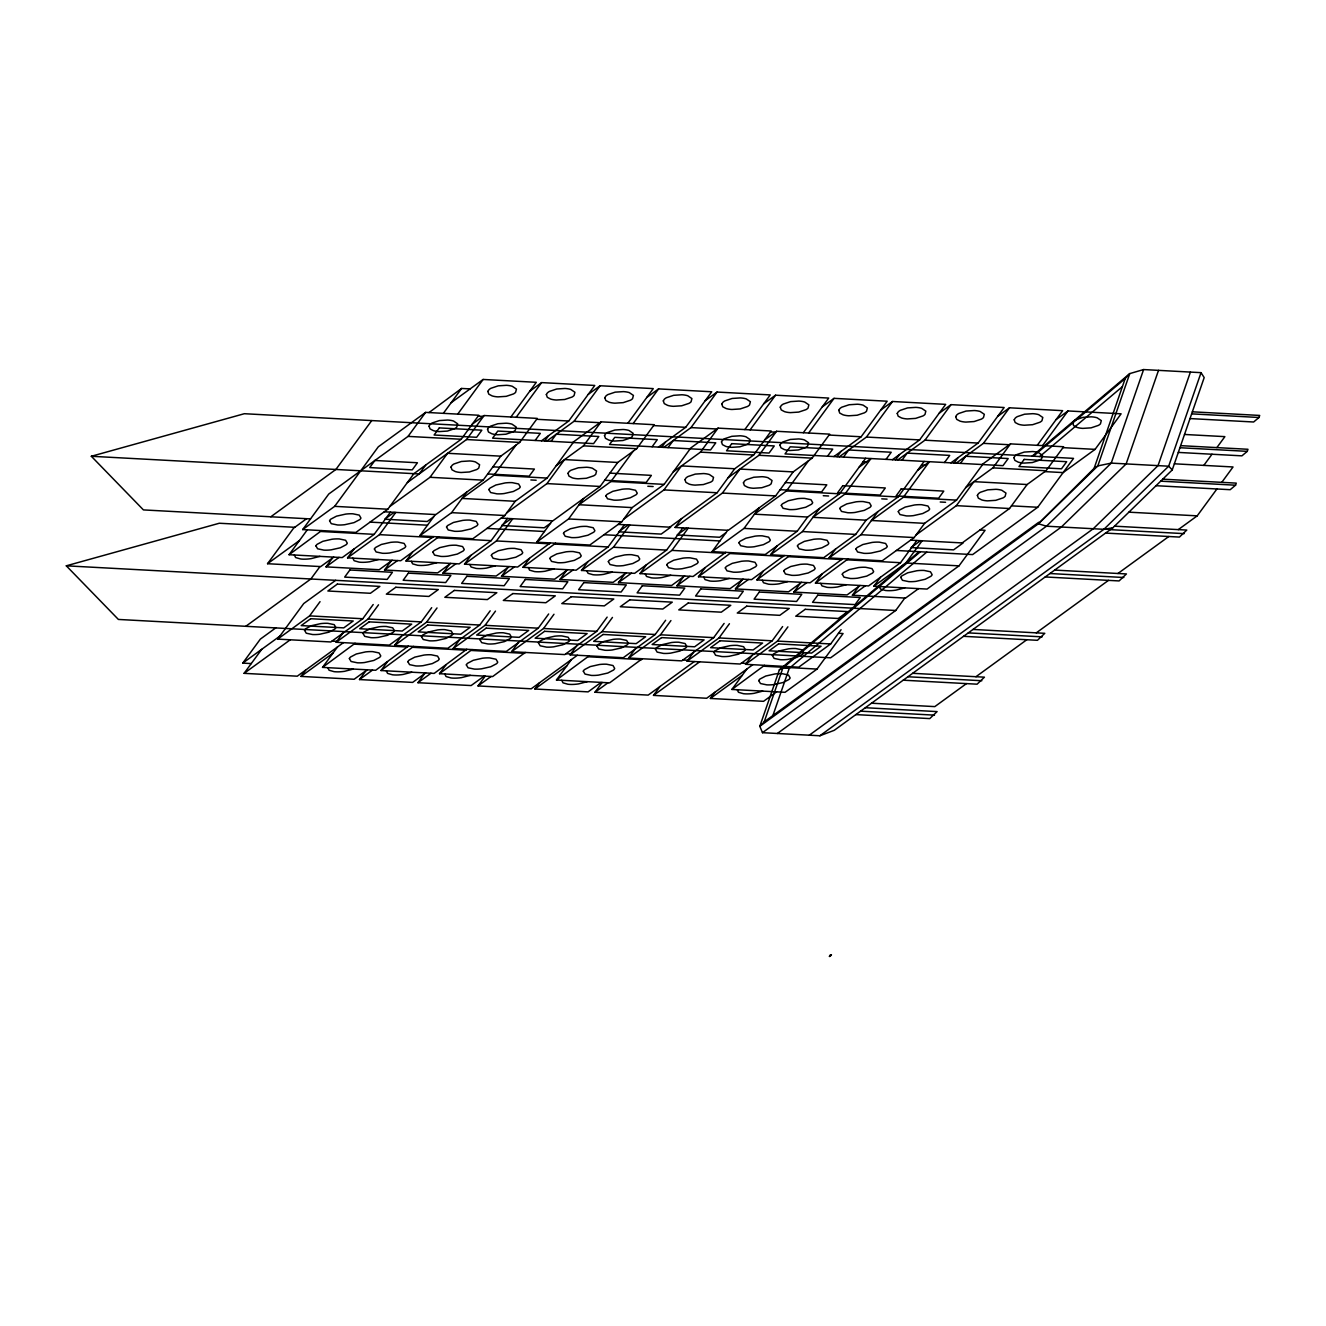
<?xml version="1.0" encoding="UTF-8"?>
<svg xmlns="http://www.w3.org/2000/svg" width="1326" height="1326" viewBox="0 0 1326 1326"><rect width="100%" height="100%" fill="white"/><g stroke="black" fill="none" stroke-linecap="round" stroke-linejoin="round"><path stroke-width="1.5" d="M294.372 554.997L295.632 557.55L300.621 558.975A22.741 9.58 -14.7 0 0 303.339 559.174L305.361 559.158A23.669 9.962 -14.7 0 0 311.08 558.644L319.897 556.373M327.837 667.691L329.08 670.243L334.086 671.669A23.537 9.912 -14.7 0 0 344.528 671.321L353.346 669.05M352.865 558.147L354.108 560.699L359.114 562.125A23.537 9.912 -14.7 0 0 369.556 561.793L378.374 559.522M386.314 670.84L387.573 673.393L392.562 674.818A23.537 9.912 -14.7 0 0 403.021 674.47L411.839 672.216M411.342 561.296L412.601 563.848L417.591 565.274A23.537 9.912 -14.7 0 0 428.049 564.942L436.867 562.672M444.807 673.989L446.05 676.542L451.055 677.967A23.537 9.912 -14.7 0 0 461.498 677.619L470.316 675.365M469.835 564.445L471.078 567.014L476.084 568.423A23.537 9.912 -14.7 0 0 486.526 568.092L495.344 565.821M528.312 567.594L529.571 570.163L534.56 571.589A23.537 9.912 -14.7 0 0 545.019 571.241L553.837 568.97M561.76 680.288L563.02 682.84L568.009 684.266A23.537 9.912 -14.7 0 0 578.467 683.918L587.285 681.663M586.788 570.76L588.048 573.313L593.037 574.738A23.537 9.912 -14.7 0 0 603.496 574.39L612.314 572.119M645.281 573.909L646.541 576.462L651.53 577.887A23.537 9.912 -14.7 0 0 661.989 577.539L670.807 575.285M703.758 577.059L705.018 579.611L710.007 581.037A23.537 9.912 -14.7 0 0 720.466 580.689L729.283 578.434M737.223 689.735L738.483 692.288L743.472 693.713A23.537 9.912 -14.7 0 0 753.93 693.365L762.748 691.111M762.251 580.208L763.511 582.76L768.5 584.186A23.537 9.912 -14.7 0 0 778.959 583.838L787.777 581.584M820.728 583.357L821.987 585.91L826.976 587.335A23.537 9.912 -14.7 0 0 837.435 586.987L846.253 584.733M879.221 586.506L880.481 589.059L885.47 590.484A23.537 9.912 -14.7 0 0 895.912 590.136L904.73 587.882M1111.553 528.726L1103.895 529.306L1046.479 526.207L1038.424 523.77L1097.812 465.907L1129.752 373.601L1125.194 378.556L1094.116 468.343L1038.424 523.77L759.815 726.3L762.483 732.681L819.899 735.764L834.253 730.311L1112.862 527.781L1172.25 469.918L1204.19 377.595L1201.041 372.656L1143.609 369.556L1129.752 373.601L1032.142 456.144M919.133 551.699L779.356 669.879L759.815 726.3L764.207 721.874L1038.755 522.278M764.207 721.874L782.854 668.039L920.36 551.765M772.892 715.559L789.235 668.37L926.741 552.097M1143.609 369.556L1111.238 463.105L1046.479 526.207L762.483 732.681M1158.51 370.352L1126.139 463.918L1061.364 527.019L777.367 733.477M1190.4 372.076L1158.029 465.625L1093.27 528.726L809.274 735.201M1201.041 372.656L1168.67 466.205L1103.895 529.306L819.899 735.764M1156.04 485.697L1230.197 489.692L1235.55 485.2L1236.28 483.128L1162.736 479.167M1178.3 452.415L1241.915 455.846L1247.269 451.354L1247.981 449.282L1180.637 445.652M1190.019 418.568L1253.634 422L1258.987 417.491L1259.7 415.436L1192.356 411.806M829.546 956.427L831.468 954.869L829.811 956.444M371.744 420.574L335.892 469.454L270.819 516.775M333.721 557.119L320.71 566.583L267.537 563.716L293.593 528.162L306.621 518.698M302.693 529.571L328.765 494.018L408.043 436.387L425.629 412.386L478.802 415.253L461.216 439.254L413.878 473.664L387.805 509.217L355.865 532.439L302.693 529.571L334.649 506.35L378.308 446.796L425.629 412.386M390.457 512.134L374.181 534.345L342.224 557.583L289.051 554.716L307.3 529.82M289.051 554.716L321.654 530.599M251.26 663.564L242.757 663.099L260.36 639.099L275.742 627.911M429.011 412.568L461.597 388.452L470.117 388.899M319.997 566.55L310.864 578.981L245.791 626.303M343.417 642.646L297.273 676.194L244.1 673.343L261.703 649.342M392.198 560.268L379.186 569.732L326.014 566.865L332.528 557.981M373.203 604.523L362.777 618.745L330.837 641.966L277.664 639.115L303.737 603.545L335.677 580.324M443.365 413.331L461.597 388.452M433.304 536.616L400.717 560.732L347.545 557.865L354.059 548.981M277.664 639.115L309.621 615.877L320.047 601.656M457.719 414.11L483.128 379.451L536.301 382.302L510.875 416.977M425.712 465.061L419.198 473.946L91.328 456.277L143.423 509.913L310.516 518.914M347.545 557.865L379.485 534.643L395.778 512.416M389.761 506.549L430.005 477.294L447.591 453.293L500.764 456.161L519.693 442.403L537.295 418.403L484.123 415.535L472.288 424.138M407.364 482.548L466.52 439.536L484.123 415.535M367.169 669.796L354.158 679.26L300.985 676.409L305.56 670.177M450.691 563.417L437.663 572.882L384.507 570.014L391.021 561.13M431.696 607.673L421.27 621.894L389.314 645.116L336.158 642.265L342.672 633.364M408.275 646.143L375.689 670.26L322.516 667.392L337.5 646.955M573.23 442.503L547.157 478.073L515.201 501.294L504.775 515.516L472.835 538.737L419.662 535.87L435.309 514.538M507.427 518.433L491.15 540.66L459.194 563.881L406.021 561.014L412.535 552.13M336.158 642.265L368.098 619.027L378.523 604.805M516.195 417.259L541.605 382.601L594.777 385.452L568.721 421.022L541.505 440.796M322.516 667.392L355.119 643.276M419.662 535.87L451.619 512.648L466.603 492.211M406.021 561.014L438.624 536.897M384.258 511.803L435.84 514.571L483.161 480.161L500.764 456.161M515.201 501.294L462.045 498.427L493.985 475.205L516.145 444.972M425.663 672.945L412.635 682.409L359.479 679.558L365.993 670.658M535.124 440.464L540.328 433.353L497.797 431.049L492.592 438.16L593.6 443.613L598.822 436.503L556.29 434.199L551.069 441.309M509.167 566.567L496.156 576.031L442.983 573.163L449.497 564.279M490.172 610.822L479.747 625.043L447.807 648.281L394.634 645.414L401.148 636.513M544.688 440.978L548.599 435.641M466.769 649.292L434.166 673.409L380.993 670.542L387.507 661.657M550.273 542.914L517.67 567.031L464.514 564.163L471.028 555.279M394.634 645.414L426.591 622.176L437.016 607.954M546.809 441.094L574.025 421.303L600.098 385.75L653.27 388.601L627.844 423.276M380.993 670.542L413.596 646.425M464.514 564.163L496.454 540.942L512.748 518.715M506.731 512.847L546.975 483.592L564.561 459.592L617.734 462.459L636.662 448.702L654.265 424.701L601.092 421.834L572.683 442.486M556.274 465.625L583.49 445.834L601.092 421.834M484.139 676.111L471.128 685.559L417.955 682.708L424.469 673.807M567.661 569.716L554.633 579.18L501.477 576.313L507.991 567.429M548.666 613.971L538.24 628.192L506.283 651.431L453.127 648.563L459.641 639.662M525.245 652.442L492.642 676.558L439.486 673.691L446 664.807M690.183 448.818L664.127 484.371L632.17 507.593L621.745 521.814L589.805 545.036L536.632 542.185L552.279 520.836M624.397 524.731L608.104 546.958L576.164 570.18L522.991 567.313L529.505 558.428M453.127 648.563L485.067 625.325L495.493 611.104M633.165 423.558L658.574 388.899L711.747 391.767L685.691 427.32L658.475 447.094M439.486 673.691L472.089 649.574M536.632 542.185L568.589 518.947L583.573 498.51M522.991 567.313L555.594 543.196M501.228 518.101L552.809 520.869L600.131 486.46L617.734 462.459M632.17 507.593L579.014 504.725L610.955 481.504L633.115 451.288M652.094 446.763L657.298 439.652L614.767 437.348L609.546 444.459L710.57 449.912L715.791 442.801L673.243 440.497L668.039 447.624M577.357 655.259L531.212 688.807L478.04 685.94L485.2 676.161M626.137 572.865L613.126 582.329L559.953 579.479L566.467 570.578M607.142 617.12L596.717 631.342L564.777 654.58L511.604 651.712L518.118 642.828M661.657 447.276L665.569 441.939M682.89 527.881L666.597 550.108L634.64 573.329L581.484 570.462L587.998 561.578M511.604 651.712L543.561 628.491L553.986 614.253M663.779 447.392L690.995 427.602L717.068 392.048L770.24 394.916L744.814 429.574M581.484 570.462L613.424 547.24L629.717 525.013M623.701 519.146L663.945 489.907L681.531 465.907L734.703 468.758L753.632 455L771.218 431L718.062 428.132L689.653 448.785M673.243 471.923L700.46 452.133L718.062 428.132M601.109 682.409L588.098 691.874L534.925 689.006L539.483 682.774M684.63 576.014L671.602 585.479L618.446 582.628L624.96 573.727M665.635 620.27L655.21 634.491L623.253 657.729L570.081 654.862L576.611 645.977M642.215 658.74L609.612 682.857L556.456 680.006L571.44 659.552M725.736 552.362L693.133 576.479L639.961 573.611L646.475 564.727M764.704 439.884L776.539 431.281L829.711 434.149L812.109 458.15L793.18 471.907L775.594 495.907L728.256 530.317L675.083 527.466L681.597 518.565M570.081 654.862L602.037 631.64L612.463 617.419M750.135 429.856L775.544 395.198L828.717 398.065L803.307 432.724M556.456 680.006L589.059 655.889M639.961 573.611L671.917 550.389L688.211 528.162M669.779 527.168L717.101 492.758L734.703 468.758M675.083 527.466L722.421 493.057L740.007 469.056L793.18 471.907M728.189 477.658L758.953 455.282L776.539 431.281M694.327 661.558L648.182 695.106L595.009 692.238L602.17 682.459M743.107 579.18L730.096 588.628L676.923 585.777L683.437 576.876M724.112 623.419L713.686 637.64L681.746 660.878L628.574 658.011L635.088 649.127M865.646 458.266L839.573 493.819L807.633 517.041L797.208 531.262L765.251 554.5L712.079 551.633L727.725 530.301M784.213 555.511L751.61 579.628L698.454 576.76L704.968 567.876M628.574 658.011L660.514 634.789L670.939 620.568M808.628 433.005L834.037 398.347L887.193 401.214L861.138 436.768L833.921 456.558M712.079 551.633L744.035 528.394L759.019 507.957M698.454 576.76L731.04 552.644M807.633 517.041L754.461 514.173L786.417 490.951L808.562 460.735M827.54 456.21L832.745 449.1L790.213 446.812L785.009 453.923L1002.986 465.658L1008.208 458.547L965.676 456.26L960.455 463.371M752.803 664.707L706.659 698.255L653.486 695.388L660 686.503M801.6 582.329L788.572 591.777L735.416 588.926L741.93 580.026M782.605 626.568L772.18 640.806L740.223 664.028L687.05 661.16L693.581 652.276M837.104 456.724L841.015 451.387M924.123 461.415L898.067 496.968L866.11 520.19L855.684 534.411L823.744 557.649L770.572 554.782L777.086 545.898M843.485 457.072L848.706 449.962L891.238 452.249L886.017 459.36M842.706 558.66L810.103 582.777L756.931 579.91L763.445 571.025M687.05 661.16L719.007 637.939L729.433 623.717M839.242 456.84L866.458 437.05L892.514 401.496L945.687 404.364L919.614 439.917L892.398 459.708M770.572 554.782L802.512 531.56L819.468 508.438M756.931 579.91L789.534 555.793M866.11 520.19L812.937 517.322L844.894 494.101L870.967 458.547L859.132 467.15M776.572 691.857L763.544 701.321L710.388 698.454L714.946 692.238M860.077 585.479L847.065 594.943L793.893 592.076L800.407 583.175M841.082 629.717L830.656 643.955L798.716 667.177L745.543 664.309L752.057 655.425M895.597 459.873L899.509 454.536M838.48 633.281L843.087 633.53L817.015 669.083L785.075 692.305L731.902 689.454L746.886 669M982.616 464.564L956.543 500.117L924.603 523.339L914.178 537.56L882.221 560.799L829.048 557.931L835.562 549.047M901.978 460.221L907.183 453.111L949.714 455.398L944.51 462.509M916.83 540.478L900.536 562.705L868.58 585.926L815.424 583.075L821.938 574.175M745.543 664.309L777.484 641.088L787.909 626.866M897.719 459.989L924.935 440.199L951.007 404.645L1004.163 407.513L978.107 443.066L950.891 462.857M731.902 689.454L764.505 665.337M829.048 557.931L861.005 534.71L877.945 511.587M815.424 583.075L848.01 558.959M924.603 523.339L871.431 520.488L903.371 497.25L929.443 461.697L917.609 470.299M918.553 588.628L905.542 598.092L852.369 595.225L858.9 586.341M954.074 463.023L957.985 457.685M979.947 530.019L985.085 530.301L959.013 565.854L927.073 589.075L873.9 586.225L880.414 577.324M956.212 463.139L983.428 443.348L1009.484 407.795L1062.656 410.662L1037.247 445.321M873.9 586.225L905.857 562.986L922.134 540.759M916.133 534.892L956.361 505.654L973.947 481.653L1027.12 484.52L1046.048 470.747L1063.651 446.746L1010.478 443.879L982.085 464.531M965.676 487.67L992.892 467.879L1010.478 443.879M294.786 527.3L219.32 523.24L66.3 565.821L118.395 619.441L830.623 657.812L895.713 610.49L904.829 598.043M1042.551 445.619L1067.977 410.944L1121.133 413.811L1095.077 449.365L1063.12 472.586L1044.871 471.608M962.195 542.931L1009.534 508.521L1027.12 484.52M896.426 550.472L972.621 554.583L1037.711 507.261L1073.546 458.365L244.349 413.712L91.328 456.277M855.867 714.598L929.775 718.593L937.101 711.598L865.331 707.719M903.205 680.188L977.096 684.183L984.439 677.172L912.669 673.31M963.554 636.314L1037.446 640.309L1044.789 633.314L973.019 629.436M829.363 956.427L830.026 955.482M1203.809 465.393L1211.997 454.238M1216.854 447.608L1224.892 436.635L1184.516 434.464M1045.186 576.959L1119.094 580.937L1126.437 573.943L1054.667 570.081M1105.536 533.085L1179.444 537.08L1186.787 530.068L1114.486 526.173M1178.284 529.621L1197.212 515.847L1216.92 488.979M1221.776 482.349L1233.047 466.967L1174.355 463.802M1033.352 456.21L1125.194 378.556M1039.733 456.558L1122.376 386.662M451.171 402.673L483.128 379.451M267.537 563.716L299.477 540.494M529.787 391.203L541.605 382.601M394.187 512.333L384.722 519.212L427.254 521.499L433.569 516.908M326.014 566.865L339.042 557.401M588.263 394.352L600.098 385.75M242.757 663.099L279.836 636.149M384.507 570.014L397.518 560.55M244.1 673.343L290.245 639.795M646.74 397.502L658.574 388.899M511.156 518.632L501.692 525.51L544.224 527.798L550.539 523.223M300.985 676.409L332.942 653.171M442.983 573.163L456.011 563.699M705.233 400.651L717.068 392.048M359.479 679.558L372.49 670.094M501.477 576.313L514.488 566.865M763.71 403.8L775.544 395.198M628.126 524.93L618.662 531.809L661.193 534.096L670.658 527.218L618.198 524.4M417.955 682.708L430.983 673.243M559.953 579.479L572.965 570.014M822.203 406.949L834.037 398.347M686.603 528.08L677.138 534.958L719.67 537.262L725.985 532.671M618.446 582.628L631.458 573.163M478.04 685.94L491.051 676.475M880.679 410.099L892.514 401.496M534.925 689.006L566.882 665.768M676.923 585.777L689.934 576.313M939.173 413.248L951.007 404.645M735.416 588.926L748.428 579.462M595.009 692.238L608.021 682.774M997.649 416.397L1009.484 407.795M793.893 592.076L806.904 582.611M653.486 695.388L699.647 661.84M1056.142 419.546L1067.977 410.944M920.542 540.676L911.078 547.572L953.609 549.859L963.074 542.98L910.614 540.146M710.388 698.454L742.328 675.232M852.369 595.225L865.397 585.76M966.472 683.603L934.813 706.609L871.547 703.211M975.936 676.724L1026.821 639.729M1036.286 632.85L1108.47 580.374M1117.934 573.495L1168.819 536.5M830.557 955.085L831.269 954.853M1094.049 468.393L1097.812 465.907L1111.238 463.105L1168.67 466.205L1172.25 469.918M779.356 669.879L782.854 668.039L789.235 668.37M1103.895 529.306L1112.862 527.781M830.175 955.118L829.695 955.947M1191.643 413.861L1258.987 417.491M1179.925 447.724L1247.269 451.354M478.156 416.132L482.946 416.397M536.632 419.281L568.721 421.022M574.025 421.303L599.899 422.696M653.602 425.58L685.691 427.32M690.995 427.602L716.869 428.994M770.572 431.895L775.362 432.143M829.065 435.044L861.138 436.768M866.458 437.05L919.614 439.917M924.935 440.199L978.107 443.066M983.428 443.348L1009.301 444.74M1062.988 447.641L1095.077 449.365M408.043 436.387L461.216 439.254M466.52 439.536L519.693 442.403M583.49 445.834L636.662 448.702M700.46 452.133L753.632 455M758.953 455.282L812.109 458.15M992.892 467.879L1046.048 470.747M863.044 461.813L866.226 461.995M921.52 464.962L924.703 465.144M1160.698 481.172L1235.55 485.2M492.94 466.835L534.411 469.056L529.207 476.167L487.736 473.946M609.91 473.133L651.381 475.371L646.16 482.482L604.689 480.244M785.357 482.581L826.827 484.819L821.623 491.929L780.152 489.692M493.985 475.205L547.157 478.073M610.955 481.504L664.127 484.371M786.417 490.951L839.573 493.819M844.894 494.101L898.067 496.968M903.371 497.25L956.543 500.117M530.848 479.962L536.168 480.244M647.817 486.261L653.138 486.543M823.264 495.709L828.584 495.99M881.757 498.858L887.061 499.14M940.233 502.007L945.554 502.289M1011.473 505.852L1037.711 507.261M1128.874 512.168L1197.212 515.847M430.005 477.294L483.161 480.161M546.975 483.592L600.131 486.46M663.945 489.907L717.101 492.758M722.421 493.057L775.594 495.907M956.361 505.654L1009.534 508.521M1110.276 529.654L1184.184 533.632M334.649 506.35L387.805 509.217M451.619 512.648L504.775 515.516M568.589 518.947L621.745 521.814M744.035 528.394L797.208 531.262M802.512 531.56L855.684 534.411M861.005 534.71L914.178 537.56M370.07 522.112L427.486 525.212M487.023 528.411L544.456 531.511M603.993 534.726L719.902 540.958M321.008 531.494L374.181 534.345M379.485 534.643L432.657 537.494M437.978 537.792L491.15 540.66M496.454 540.942L549.627 543.809M554.948 544.091L608.104 546.958M613.424 547.24L666.597 550.108M671.917 550.389L725.073 553.257M730.394 553.539L783.567 556.406M788.887 556.688L842.043 559.555M847.364 559.837L900.536 562.705M905.857 562.986L959.013 565.854M1049.927 573.528L1123.835 577.506M66.3 565.821L895.713 610.49M968.278 632.883L1042.186 636.861M309.621 615.877L362.777 618.745M368.098 619.027L421.27 621.894M426.591 622.176L479.747 625.043M485.067 625.325L538.24 628.192M543.561 628.491L596.717 631.342M602.037 631.64L655.21 634.491M660.514 634.789L713.686 637.64M719.007 637.939L772.18 640.806M777.484 641.088L830.656 643.955M332.014 641.104L336.804 641.37M565.953 653.718L570.744 653.967M682.923 660.016L687.713 660.265M741.4 663.166L746.19 663.414M354.456 644.171L407.629 647.038M412.95 647.32L466.122 650.188M471.426 650.469L524.599 653.337M588.396 656.768L641.569 659.635M763.859 666.216L817.015 669.083M907.929 676.757L981.837 680.735M860.591 711.167L934.498 715.145M429.06 426.127L430.022 428.878L433.32 430.602A23.918 10.078 -14.7 0 0 439.188 431.596L447.442 431.066L454.719 428.63A8.205 3.464 -14.7 0 0 456.807 427.071L457.652 423.823L453.542 421.022A23.918 10.078 -14.7 0 0 447.658 420.044L439.403 420.574L432.127 422.994A8.205 3.464 -14.7 0 0 430.038 424.552L429.06 426.127M451.022 467.05L451.984 469.802L455.266 471.526A23.918 10.078 -14.7 0 0 461.15 472.504L469.404 471.973L476.68 469.553A8.205 3.464 -14.7 0 0 478.769 467.995L479.598 464.73L475.487 461.945A23.918 10.078 -14.7 0 0 469.619 460.951L461.365 461.481L454.089 463.918A8.205 3.464 -14.7 0 0 452 465.476L451.022 467.05M487.852 391.419L488.813 394.17L492.112 395.894A23.918 10.078 -14.7 0 0 497.979 396.872L506.234 396.341L513.51 393.921A8.205 3.464 -14.7 0 0 515.599 392.363L516.444 389.098L512.333 386.314A23.918 10.078 -14.7 0 0 506.449 385.319L498.195 385.849L490.918 388.286A8.205 3.464 -14.7 0 0 488.83 389.844L487.852 391.419M487.537 429.293L488.498 432.027L491.797 433.751A23.918 10.078 -14.7 0 0 497.664 434.746L505.935 434.215L513.195 431.779A8.205 3.464 -14.7 0 0 515.3 430.221L516.129 426.972L512.018 424.171A23.918 10.078 -14.7 0 0 506.151 423.193L497.896 423.723L490.62 426.143A8.205 3.464 -14.7 0 0 488.515 427.701L487.537 429.293M546.345 394.568L547.307 397.319L550.588 399.043A23.918 10.078 -14.7 0 0 556.472 400.021L564.727 399.491L572.003 397.071A8.205 3.464 -14.7 0 0 574.092 395.513L574.92 392.264L570.81 389.463A23.918 10.078 -14.7 0 0 564.942 388.468L556.688 388.999L549.412 391.435A8.205 3.464 -14.7 0 0 547.323 392.993L546.345 394.568M567.992 473.349L568.953 476.1L572.235 477.824A23.918 10.078 -14.7 0 0 578.119 478.802L586.374 478.272L593.65 475.852A8.205 3.464 -14.7 0 0 595.739 474.294L596.567 471.045L592.457 468.244A23.918 10.078 -14.7 0 0 586.589 467.249L578.335 467.78L571.058 470.216A8.205 3.464 -14.7 0 0 568.97 471.774L567.992 473.349M604.822 397.717L605.783 400.469L609.082 402.192A23.918 10.078 -14.7 0 0 614.949 403.17L623.203 402.64L630.48 400.22A8.205 3.464 -14.7 0 0 632.568 398.662L633.414 395.413L629.303 392.612A23.918 10.078 -14.7 0 0 623.419 391.618L615.165 392.148L607.888 394.584A8.205 3.464 -14.7 0 0 605.8 396.142L604.822 397.717M604.507 435.591L605.468 438.326L608.767 440.05A23.918 10.078 -14.7 0 0 614.634 441.044L622.889 440.514L630.165 438.077A8.205 3.464 -14.7 0 0 632.27 436.519L633.099 433.27L628.988 430.469A23.918 10.078 -14.7 0 0 623.104 429.491L614.85 430.022L607.59 432.442A8.205 3.464 -14.7 0 0 605.485 434L604.507 435.591M663.315 400.866L664.276 403.618L667.558 405.342A23.918 10.078 -14.7 0 0 673.442 406.32L681.697 405.789L688.973 403.369A8.205 3.464 -14.7 0 0 691.061 401.811L691.89 398.562L687.78 395.761A23.918 10.078 -14.7 0 0 681.912 394.767L673.658 395.314L666.381 397.734A8.205 3.464 -14.7 0 0 664.276 399.292L663.315 400.866M684.962 479.647L685.923 482.399L689.205 484.123A23.918 10.078 -14.7 0 0 695.089 485.117L703.344 484.57L710.603 482.15A8.205 3.464 -14.7 0 0 712.708 480.592L713.537 477.343L709.427 474.542A23.918 10.078 -14.7 0 0 703.559 473.548L695.305 474.095L688.028 476.515A8.205 3.464 -14.7 0 0 685.923 478.073L684.962 479.647M721.792 404.016L722.753 406.767L726.051 408.491A23.918 10.078 -14.7 0 0 731.919 409.485L740.173 408.938L747.45 406.518A8.205 3.464 -14.7 0 0 749.538 404.96L750.383 401.712L746.273 398.911A23.918 10.078 -14.7 0 0 740.389 397.916L732.134 398.463L724.858 400.883A8.205 3.464 -14.7 0 0 722.769 402.441L721.792 404.016M721.477 441.89L722.438 444.624L725.736 446.365A23.918 10.078 -14.7 0 0 731.604 447.343L739.858 446.812L747.135 444.392A8.205 3.464 -14.7 0 0 749.24 442.834L750.068 439.569L745.958 436.784A23.918 10.078 -14.7 0 0 740.074 435.79L731.819 436.32L724.543 438.74A8.205 3.464 -14.7 0 0 722.455 440.298L721.477 441.89M743.438 482.797L744.4 485.548L747.698 487.272A23.918 10.078 -14.7 0 0 753.566 488.266L761.82 487.719L769.097 485.299A8.205 3.464 -14.7 0 0 771.185 483.741L772.03 480.493L767.92 477.691A23.918 10.078 -14.7 0 0 762.036 476.697L753.781 477.244L746.505 479.664A8.205 3.464 -14.7 0 0 744.416 481.222L743.438 482.797M780.268 407.165L781.246 409.916L784.528 411.64A23.918 10.078 -14.7 0 0 790.412 412.635L798.666 412.088L805.926 409.668A8.205 3.464 -14.7 0 0 808.031 408.11L808.86 404.861L804.749 402.06A23.918 10.078 -14.7 0 0 798.882 401.065L790.627 401.612L783.351 404.032A8.205 3.464 -14.7 0 0 781.246 405.59L780.268 407.165M779.97 445.039L780.931 447.774L784.213 449.514A23.918 10.078 -14.7 0 0 790.097 450.492L798.351 449.962L805.628 447.542A8.205 3.464 -14.7 0 0 807.716 445.984L808.562 442.718L804.434 439.934A23.918 10.078 -14.7 0 0 798.567 438.939L790.313 439.47L783.036 441.906A8.205 3.464 -14.7 0 0 780.948 443.464L779.97 445.039M838.761 410.314L839.723 413.066L843.005 414.789A23.918 10.078 -14.7 0 0 848.889 415.784L857.143 415.237L864.419 412.817A8.205 3.464 -14.7 0 0 866.508 411.259L867.353 408.01L863.243 405.209A23.918 10.078 -14.7 0 0 857.358 404.215L849.104 404.761L841.828 407.181A8.205 3.464 -14.7 0 0 839.739 408.739L838.761 410.314M897.238 413.463L898.199 416.215L901.498 417.939A23.918 10.078 -14.7 0 0 907.365 418.933L915.62 418.386L922.896 415.966A8.205 3.464 -14.7 0 0 925.001 414.408L925.83 411.159L921.719 408.358A23.918 10.078 -14.7 0 0 915.835 407.38L907.581 407.911L900.321 410.331A8.205 3.464 -14.7 0 0 898.216 411.889L897.238 413.463M955.731 416.613L956.692 419.364L959.974 421.088A23.918 10.078 -14.7 0 0 965.858 422.082L974.113 421.552L981.389 419.115A8.205 3.464 -14.7 0 0 983.478 417.557L984.323 414.309L980.196 411.508A23.918 10.078 -14.7 0 0 974.328 410.53L966.074 411.06L958.797 413.48A8.205 3.464 -14.7 0 0 956.709 415.038L955.731 416.613M977.378 495.41L978.339 498.145L981.621 499.869A23.918 10.078 -14.7 0 0 987.505 500.863L995.76 500.333L1003.036 497.896A8.205 3.464 -14.7 0 0 1005.125 496.338L1005.97 493.09L1001.843 490.288A23.918 10.078 -14.7 0 0 995.975 489.311L987.721 489.841L980.444 492.261A8.205 3.464 -14.7 0 0 978.356 493.819L977.378 495.41M1014.208 419.778L1015.169 422.513L1018.467 424.237A23.918 10.078 -14.7 0 0 1024.335 425.232L1032.589 424.701L1039.866 422.265A8.205 3.464 -14.7 0 0 1041.971 420.707L1042.8 417.458L1038.689 414.657A23.918 10.078 -14.7 0 0 1032.805 413.679L1024.55 414.209L1017.291 416.629A8.205 3.464 -14.7 0 0 1015.186 418.187L1014.208 419.778M1013.909 457.636L1014.871 460.387L1018.153 462.111A23.918 10.078 -14.7 0 0 1024.037 463.089L1032.291 462.559L1039.567 460.139A8.205 3.464 -14.7 0 0 1041.656 458.581L1042.485 455.332L1038.374 452.531A23.918 10.078 -14.7 0 0 1032.506 451.536L1024.252 452.083L1016.976 454.503A8.205 3.464 -14.7 0 0 1014.887 456.061L1013.909 457.636M1072.701 422.928L1073.662 425.663L1076.944 427.386A23.918 10.078 -14.7 0 0 1082.828 428.381L1091.083 427.85L1098.359 425.414A8.205 3.464 -14.7 0 0 1100.447 423.856L1101.293 420.607L1097.166 417.806A23.918 10.078 -14.7 0 0 1091.298 416.828L1083.044 417.358L1075.767 419.778A8.205 3.464 -14.7 0 0 1073.679 421.337L1072.701 422.928M315.936 545.898L317.61 548.798L323.925 550.124A23.918 10.078 -14.7 0 0 331.135 549.842L340.368 547.771L346.069 544.771A8.205 3.464 -14.7 0 0 347.296 543.163L345.622 540.262L339.307 538.936A23.918 10.078 -14.7 0 0 332.097 539.218L322.864 541.306L317.163 544.29A8.205 3.464 -14.7 0 0 315.936 545.898M329.577 520.753L331.251 523.671L337.566 524.98A23.918 10.078 -14.7 0 0 344.777 524.698L354.009 522.626L359.711 519.643A8.205 3.464 -14.7 0 0 360.937 518.035L359.263 515.118L352.948 513.808A23.918 10.078 -14.7 0 0 345.738 514.09L336.506 516.162L330.787 519.162A8.205 3.464 -14.7 0 0 329.577 520.753M304.549 630.298L306.223 633.198L312.538 634.524A23.918 10.078 -14.7 0 0 319.748 634.242L328.964 632.154L334.682 629.17A8.205 3.464 -14.7 0 0 335.909 627.563L334.235 624.662L327.92 623.336A23.918 10.078 -14.7 0 0 320.71 623.618L311.477 625.69L305.759 628.69A8.205 3.464 -14.7 0 0 304.549 630.298M374.413 549.047L376.103 551.964L382.402 553.274A23.918 10.078 -14.7 0 0 389.612 552.992L398.844 550.92L404.563 547.92A8.205 3.464 -14.7 0 0 405.789 546.312L404.099 543.411L397.8 542.085A23.918 10.078 -14.7 0 0 390.59 542.367L381.358 544.456L375.639 547.439A8.205 3.464 -14.7 0 0 374.413 549.047M349.384 658.574L351.075 661.492L357.374 662.801A23.918 10.078 -14.7 0 0 364.584 662.519L373.816 660.447L379.534 657.447A8.205 3.464 -14.7 0 0 380.761 655.856L379.07 652.939L372.755 651.63A23.918 10.078 -14.7 0 0 365.562 651.911L356.329 653.983L350.611 656.983A8.205 3.464 -14.7 0 0 349.384 658.574M363.026 633.447L364.7 636.347L371.015 637.673A23.918 10.078 -14.7 0 0 378.225 637.392L387.457 635.303L393.176 632.32A8.205 3.464 -14.7 0 0 394.402 630.712L392.711 627.811L386.396 626.485A23.918 10.078 -14.7 0 0 379.186 626.767L369.971 628.856L364.252 631.839A8.205 3.464 -14.7 0 0 363.026 633.447M432.906 552.196L434.58 555.113L440.895 556.423A23.918 10.078 -14.7 0 0 448.105 556.141L457.337 554.069L463.039 551.069A8.205 3.464 -14.7 0 0 464.266 549.461L462.592 546.561L456.277 545.235A23.918 10.078 -14.7 0 0 449.066 545.533L439.834 547.605L434.132 550.588A8.205 3.464 -14.7 0 0 432.906 552.196M407.878 661.724L409.552 664.641L415.867 665.95A23.918 10.078 -14.7 0 0 423.077 665.669L432.309 663.597L438.011 660.597A8.205 3.464 -14.7 0 0 439.238 659.005L437.563 656.088L431.248 654.779A23.918 10.078 -14.7 0 0 424.038 655.061L414.806 657.132L409.104 660.133A8.205 3.464 -14.7 0 0 407.878 661.724M446.53 527.068L448.221 529.969L454.536 531.295A23.918 10.078 -14.7 0 0 461.746 530.997L470.962 528.925L476.68 525.941A8.205 3.464 -14.7 0 0 477.907 524.334L476.233 521.416L469.918 520.107A23.918 10.078 -14.7 0 0 462.708 520.389L453.475 522.461L447.757 525.461A8.205 3.464 -14.7 0 0 446.53 527.068M421.502 636.596L423.193 639.497L429.508 640.823A23.918 10.078 -14.7 0 0 436.718 640.541L445.934 638.452L451.652 635.469A8.205 3.464 -14.7 0 0 452.879 633.861L451.188 630.961L444.89 629.635A23.918 10.078 -14.7 0 0 437.679 629.916L428.447 632.005L422.729 634.988A8.205 3.464 -14.7 0 0 421.502 636.596M488.913 489.609L490.603 492.526L496.902 493.836A23.918 10.078 -14.7 0 0 504.112 493.554L513.344 491.482L519.063 488.482A8.205 3.464 -14.7 0 0 520.289 486.874L518.599 483.973L512.284 482.647A23.918 10.078 -14.7 0 0 505.073 482.946L495.858 485.018L490.139 488.001A8.205 3.464 -14.7 0 0 488.913 489.609M491.382 555.345L493.073 558.263L499.372 559.572A23.918 10.078 -14.7 0 0 506.582 559.29L515.814 557.218L521.532 554.218A8.205 3.464 -14.7 0 0 522.759 552.611L521.068 549.71L514.753 548.4A23.918 10.078 -14.7 0 0 507.56 548.682L498.327 550.754L492.609 553.738A8.205 3.464 -14.7 0 0 491.382 555.345M466.354 664.89L468.045 667.79L474.343 669.1A23.918 10.078 -14.7 0 0 481.553 668.818L490.786 666.746L496.504 663.762A8.205 3.464 -14.7 0 0 497.731 662.155L496.04 659.237L489.725 657.928A23.918 10.078 -14.7 0 0 482.531 658.21L473.299 660.282L467.581 663.282A8.205 3.464 -14.7 0 0 466.354 664.89M479.995 639.745L481.67 642.646L487.985 643.972A23.918 10.078 -14.7 0 0 495.195 643.69L504.427 641.602L510.129 638.618A8.205 3.464 -14.7 0 0 511.355 637.01L509.681 634.11L503.366 632.784A23.918 10.078 -14.7 0 0 496.156 633.066L486.924 635.154L481.222 638.138A8.205 3.464 -14.7 0 0 479.995 639.745M549.876 558.495L551.55 561.412L557.865 562.721A23.918 10.078 -14.7 0 0 565.075 562.439L574.307 560.368L580.009 557.368A8.205 3.464 -14.7 0 0 581.236 555.776L579.561 552.859L573.246 551.55A23.918 10.078 -14.7 0 0 566.036 551.831L556.804 553.903L551.102 556.887A8.205 3.464 -14.7 0 0 549.876 558.495M563.5 533.367L565.191 536.268L571.506 537.594A23.918 10.078 -14.7 0 0 578.716 537.312L587.932 535.223L593.65 532.24A8.205 3.464 -14.7 0 0 594.877 530.632L593.186 527.731L586.888 526.405A23.918 10.078 -14.7 0 0 579.677 526.687L570.445 528.759L564.727 531.759A8.205 3.464 -14.7 0 0 563.5 533.367M538.472 642.895L540.163 645.795L546.478 647.121A23.918 10.078 -14.7 0 0 553.688 646.839L562.904 644.751L568.622 641.767A8.205 3.464 -14.7 0 0 569.849 640.16L568.158 637.259L561.859 635.933A23.918 10.078 -14.7 0 0 554.649 636.215L545.417 638.303L539.699 641.287A8.205 3.464 -14.7 0 0 538.472 642.895M605.883 495.907L607.557 498.825L613.872 500.134A23.918 10.078 -14.7 0 0 621.082 499.852L630.314 497.78L636.032 494.78A8.205 3.464 -14.7 0 0 637.259 493.189L635.568 490.272L629.253 488.962A23.918 10.078 -14.7 0 0 622.043 489.244L612.827 491.316L607.109 494.316A8.205 3.464 -14.7 0 0 605.883 495.907M608.352 561.644L610.043 564.561L616.341 565.87A23.918 10.078 -14.7 0 0 623.551 565.589L632.784 563.517L638.502 560.517A8.205 3.464 -14.7 0 0 639.729 558.926L638.038 556.008L631.723 554.699A23.918 10.078 -14.7 0 0 624.513 554.981L615.297 557.053L609.579 560.053A8.205 3.464 -14.7 0 0 608.352 561.644M583.324 671.188L585.015 674.089L591.313 675.415A23.918 10.078 -14.7 0 0 598.523 675.116L607.756 673.044L613.474 670.061A8.205 3.464 -14.7 0 0 614.7 668.453L613.01 665.536L606.695 664.227A23.918 10.078 -14.7 0 0 599.485 664.508L590.269 666.58L584.551 669.58A8.205 3.464 -14.7 0 0 583.324 671.188M596.965 646.044L598.639 648.944L604.954 650.27A23.918 10.078 -14.7 0 0 612.164 649.989L621.397 647.917L627.099 644.917A8.205 3.464 -14.7 0 0 628.325 643.309L626.651 640.408L620.336 639.082A23.918 10.078 -14.7 0 0 613.126 639.364L603.894 641.452L598.192 644.436A8.205 3.464 -14.7 0 0 596.965 646.044M666.845 564.793L668.519 567.71L674.835 569.02A23.918 10.078 -14.7 0 0 682.045 568.738L691.26 566.666L696.979 563.666A8.205 3.464 -14.7 0 0 698.205 562.075L696.531 559.158L690.216 557.848A23.918 10.078 -14.7 0 0 683.006 558.13L673.774 560.202L668.055 563.202A8.205 3.464 -14.7 0 0 666.845 564.793M655.442 649.193L657.132 652.11L663.448 653.42A23.918 10.078 -14.7 0 0 670.641 653.138L679.873 651.066L685.592 648.066A8.205 3.464 -14.7 0 0 686.818 646.458L685.128 643.558L678.829 642.232A23.918 10.078 -14.7 0 0 671.619 642.513L662.387 644.602L656.668 647.585A8.205 3.464 -14.7 0 0 655.442 649.193M725.322 567.959L726.996 570.86L733.311 572.169A23.918 10.078 -14.7 0 0 740.521 571.887L749.754 569.815L755.472 566.832A8.205 3.464 -14.7 0 0 756.698 565.224L755.008 562.307L748.693 560.997A23.918 10.078 -14.7 0 0 741.483 561.279L732.267 563.351L726.549 566.351A8.205 3.464 -14.7 0 0 725.322 567.959M738.963 542.815L740.637 545.715L746.952 547.041A23.918 10.078 -14.7 0 0 754.163 546.76L763.395 544.671L769.097 541.688A8.205 3.464 -14.7 0 0 770.323 540.08L768.649 537.179L762.334 535.853A23.918 10.078 -14.7 0 0 755.124 536.135L745.892 538.223L740.19 541.207A8.205 3.464 -14.7 0 0 738.963 542.815M713.935 652.342L715.609 655.259L721.924 656.569A23.918 10.078 -14.7 0 0 729.134 656.287L738.367 654.215L744.068 651.215A8.205 3.464 -14.7 0 0 745.295 649.607L743.621 646.707L737.306 645.381A23.918 10.078 -14.7 0 0 730.096 645.679L720.863 647.751L715.162 650.735A8.205 3.464 -14.7 0 0 713.935 652.342M781.329 505.372L783.02 508.272L789.335 509.582A23.918 10.078 -14.7 0 0 796.528 509.3L805.76 507.228L811.479 504.245A8.205 3.464 -14.7 0 0 812.705 502.637L811.015 499.72L804.716 498.41A23.918 10.078 -14.7 0 0 797.506 498.692L788.274 500.764L782.555 503.764A8.205 3.464 -14.7 0 0 781.329 505.372M783.799 571.108L785.489 574.009L791.804 575.335A23.918 10.078 -14.7 0 0 799.014 575.036L808.23 572.965L813.949 569.981A8.205 3.464 -14.7 0 0 815.175 568.373L813.484 565.456L807.186 564.147A23.918 10.078 -14.7 0 0 799.976 564.428L790.744 566.5L785.025 569.5A8.205 3.464 -14.7 0 0 783.799 571.108M758.77 680.636L760.461 683.536L766.776 684.862A23.918 10.078 -14.7 0 0 773.986 684.581L783.202 682.492L788.92 679.509A8.205 3.464 -14.7 0 0 790.147 677.901L788.456 675L782.158 673.674A23.918 10.078 -14.7 0 0 774.948 673.956L765.715 676.045L759.997 679.028A8.205 3.464 -14.7 0 0 758.77 680.636M797.44 545.964L799.13 548.865L805.429 550.191A23.918 10.078 -14.7 0 0 812.639 549.909L821.871 547.82L827.59 544.837A8.205 3.464 -14.7 0 0 828.816 543.229L827.126 540.328L820.827 539.002A23.918 10.078 -14.7 0 0 813.617 539.284L804.385 541.373L798.666 544.356A8.205 3.464 -14.7 0 0 797.44 545.964M772.412 655.492L774.102 658.409L780.401 659.718A23.918 10.078 -14.7 0 0 787.611 659.436L796.843 657.365L802.562 654.364A8.205 3.464 -14.7 0 0 803.788 652.757L802.097 649.856L795.799 648.53A23.918 10.078 -14.7 0 0 788.589 648.828L779.356 650.9L773.638 653.884A8.205 3.464 -14.7 0 0 772.412 655.492M839.822 508.521L841.496 511.422L847.811 512.748A23.918 10.078 -14.7 0 0 855.021 512.449L864.254 510.377L869.955 507.394A8.205 3.464 -14.7 0 0 871.182 505.786L869.508 502.869L863.193 501.56A23.918 10.078 -14.7 0 0 855.983 501.841L846.75 503.913L841.049 506.913A8.205 3.464 -14.7 0 0 839.822 508.521M842.292 574.257L843.966 577.158L850.281 578.484A23.918 10.078 -14.7 0 0 857.491 578.186L866.723 576.114L872.425 573.13A8.205 3.464 -14.7 0 0 873.652 571.523L871.978 568.605L865.663 567.296A23.918 10.078 -14.7 0 0 858.452 567.578L849.22 569.65L843.518 572.65A8.205 3.464 -14.7 0 0 842.292 574.257M855.933 549.113L857.607 552.014L863.922 553.34A23.918 10.078 -14.7 0 0 871.132 553.058L880.365 550.986L886.066 547.986A8.205 3.464 -14.7 0 0 887.293 546.378L885.619 543.478L879.304 542.152A23.918 10.078 -14.7 0 0 872.094 542.433L862.861 544.522L857.16 547.505A8.205 3.464 -14.7 0 0 855.933 549.113M898.299 511.67L899.989 514.571L906.304 515.897A23.918 10.078 -14.7 0 0 913.498 515.615L922.73 513.527L928.449 510.543A8.205 3.464 -14.7 0 0 929.675 508.935L927.985 506.018L921.686 504.709A23.918 10.078 -14.7 0 0 914.476 504.991L905.244 507.062L899.525 510.062A8.205 3.464 -14.7 0 0 898.299 511.67M900.768 577.407L902.459 580.307L908.774 581.633A23.918 10.078 -14.7 0 0 915.968 581.352L925.2 579.263L930.918 576.28A8.205 3.464 -14.7 0 0 932.145 574.672L930.454 571.771L924.156 570.445A23.918 10.078 -14.7 0 0 916.946 570.727L907.713 572.799L901.995 575.799A8.205 3.464 -14.7 0 0 900.768 577.407M374.91 460.47L369.705 467.581L412.237 469.868L417.441 462.757L374.91 460.47M439.32 427.9L434.099 435.011L476.631 437.298L481.852 430.188L439.32 427.9M349.882 569.998L344.661 577.108L387.209 579.412L392.413 572.302L349.882 569.998M408.358 573.147L403.154 580.258L445.685 582.562L450.906 575.451L408.358 573.147M466.851 576.296L461.63 583.407L504.178 585.711L509.383 578.6L466.851 576.296M525.328 579.462L520.124 586.573L562.655 588.86L567.876 581.749L525.328 579.462M583.821 582.611L578.6 589.722L621.132 592.009L626.353 584.899L583.821 582.611M731.737 443.663L726.515 450.774L769.063 453.061L774.268 445.95L731.737 443.663M642.298 585.76L637.093 592.871L679.625 595.159L684.829 588.048L642.298 585.76M700.791 588.91L695.57 596.02L738.101 598.308L743.322 591.197L700.791 588.91M759.268 592.059L754.063 599.17L796.595 601.457L801.799 594.346L759.268 592.059M842.789 485.681L837.568 492.791L880.099 495.079L885.32 487.968L842.789 485.681M817.761 595.208L812.54 602.319L855.071 604.606L860.292 597.496L817.761 595.208M901.266 488.83L896.061 495.941L938.593 498.228L943.797 491.117L901.266 488.83M1024.153 459.409L1018.948 466.52L1061.48 468.807L1066.684 461.697L1024.153 459.409M337.334 584.103L327.87 590.998L370.402 593.286L379.866 586.407L337.334 584.103M310.682 618.712L301.201 625.59L343.749 627.878L353.213 620.999L310.682 618.712M395.811 587.269L386.347 594.147L428.878 596.435L438.342 589.556L395.811 587.269M369.158 621.861L359.694 628.739L402.226 631.027L411.69 624.148L369.158 621.861M454.304 590.418L444.823 597.297L487.371 599.584L496.836 592.705L454.304 590.418M427.635 625.01L418.171 631.889L460.702 634.193L470.183 627.297L427.635 625.01M512.781 593.567L503.316 600.446L545.848 602.733L555.312 595.855L512.781 593.567M486.128 628.159L476.664 635.038L519.195 637.342L528.66 630.447L486.128 628.159M571.257 596.717L561.793 603.595L604.341 605.883L613.805 599.004L571.257 596.717M544.605 631.309L535.14 638.187L577.672 640.491L587.153 633.596L544.605 631.309M629.751 599.866L620.286 606.744L662.818 609.032L672.282 602.153L629.751 599.866M603.098 634.458L593.634 641.336L636.165 643.64L645.629 636.762L603.098 634.458M688.227 603.015L678.763 609.894L721.294 612.181L730.775 605.302L688.227 603.015M661.575 637.607L652.11 644.502L694.642 646.79L704.106 639.911L661.575 637.607M746.72 606.164L737.256 613.043L779.787 615.33L789.252 608.452L746.72 606.164M720.068 640.756L710.603 647.652L753.135 649.939L762.599 643.06L720.068 640.756M805.197 609.314L795.733 616.192L838.264 618.48L847.728 611.601L805.197 609.314M778.544 643.906L769.08 650.801L811.611 653.088L821.076 646.21L778.544 643.906"/></g></svg>
